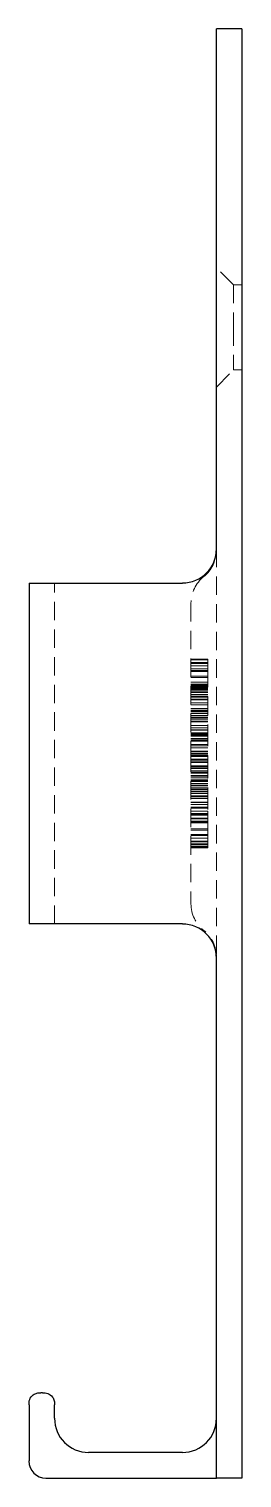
# Model space of a CAD drawing. Header units: millimetres. Extents: x 57 to 230, y 7 to 165.
# Drawn here: x 215.6 to 230.4, y 7 to 107 of the extents above.
import ezdxf

# ---------------------------------------------------------------- set-up
doc = ezdxf.new("R2010")
doc.units = ezdxf.units.MM
doc.linetypes.add('HIDDEN', pattern=[1.905, 1.27, -0.635])

msp = doc.modelspace()

# ---------------------------------------------------------------- linework, layer by layer
at = {"color": 7, "linetype": 'Continuous', "lineweight": 25}
for p, q in [((228.59, 71.12), (228.59, 107)), ((230.35, 107), (228.59, 107)), ((230.35, 107), (230.35, 7)), ((215.65, 68.76), (215.65, 45.24)), ((215.65, 68.76), (216.82, 68.76)), ((216.82, 68.76), (226.24, 68.76)), ((216.82, 45.24), (215.65, 45.24)), ((226.24, 45.24), (216.82, 45.24)), ((228.59, 7), (228.59, 42.88)), ((215.65, 12.06), (215.65, 8.18)), ((216.59, 12.88), (216.47, 12.88)), ((217.41, 11.12), (217.41, 12.06)), ((226.24, 8.76), (219.76, 8.76)), ((216.82, 7), (226.24, 7)), ((226.24, 7), (228.59, 7)), ((230.35, 7), (228.59, 7))]:
    msp.add_line(p, q, dxfattribs=at)
at = {"color": 7, "linetype": 'HIDDEN', "lineweight": 18}
for p, q in [((229.76, 89.35), (228.59, 90.53)), ((229.76, 89.35), (229.76, 86.41)), ((230.35, 89.35), (229.76, 89.35)), ((229.76, 86.41), (229.76, 83.47)), ((228.59, 82.29), (229.76, 83.47)), ((229.76, 83.47), (230.35, 83.47)), ((228.59, 71.12), (228.59, 42.88)), ((216.59, 68.76), (216.78, 68.76)), ((217.41, 45.24), (217.41, 68.76)), ((226.82, 67.37), (226.82, 57)), ((226.82, 63.5), (228, 63.5)), ((226.82, 63.5), (228, 63.5)), ((226.82, 63.47), (228, 63.47)), ((226.82, 63.47), (228, 63.47)), ((226.82, 63.27), (228, 63.27)), ((226.82, 63.27), (228, 63.27)), ((226.82, 63.23), (228, 63.23)), ((226.82, 63.22), (228, 63.22)), ((226.82, 63.06), (228, 63.06)), ((226.82, 63.04), (228, 63.04)), ((228, 63.5), (228, 63.27)), ((228, 63.27), (228, 62.84)), ((226.82, 62.84), (228, 62.84)), ((226.82, 62.73), (228, 62.73)), ((226.82, 62.67), (228, 62.67)), ((226.82, 62.34), (228, 62.34)), ((226.82, 62.24), (228, 62.24)), ((228, 62.84), (228, 60.9)), ((226.82, 61.93), (228, 61.93)), ((226.82, 61.78), (228, 61.78)), ((226.82, 61.74), (228, 61.74)), ((226.82, 61.72), (228, 61.72)), ((226.82, 61.68), (228, 61.68)), ((226.82, 61.65), (228, 61.65)), ((226.82, 61.6), (228, 61.6)), ((226.82, 61.53), (228, 61.53)), ((226.82, 61.46), (228, 61.46)), ((226.82, 61.39), (228, 61.39)), ((226.82, 61.38), (228, 61.38)), ((226.82, 61.36), (228, 61.36)), ((226.82, 61.25), (228, 61.25)), ((226.82, 61.23), (228, 61.23)), ((226.82, 61.2), (228, 61.2)), ((226.82, 61.08), (228, 61.08)), ((226.82, 60.96), (228, 60.96)), ((226.82, 60.9), (228, 60.9)), ((226.82, 60.88), (228, 60.88)), ((226.82, 60.75), (228, 60.75)), ((226.82, 60.71), (228, 60.71)), ((226.82, 60.5), (228, 60.5)), ((226.82, 60.35), (228, 60.35)), ((226.82, 60.11), (228, 60.11)), ((226.82, 60.08), (228, 60.08)), ((228, 60.9), (228, 58.77)), ((226.82, 59.96), (228, 59.96)), ((226.82, 59.91), (228, 59.91)), ((226.82, 59.89), (228, 59.89)), ((226.82, 59.78), (228, 59.78)), ((226.82, 59.75), (228, 59.75)), ((226.82, 59.62), (228, 59.62)), ((226.82, 59.61), (228, 59.61)), ((226.82, 59.48), (228, 59.48)), ((226.82, 59.39), (228, 59.39)), ((226.82, 59.38), (228, 59.38)), ((226.82, 59.24), (228, 59.24)), ((226.82, 59.18), (228, 59.18)), ((226.82, 58.94), (228, 58.94)), ((226.82, 58.93), (228, 58.93)), ((226.82, 58.77), (228, 58.77)), ((226.82, 58.77), (228, 58.77)), ((226.82, 58.63), (228, 58.63)), ((226.82, 58.62), (228, 58.62)), ((226.82, 58.61), (228, 58.61)), ((226.82, 58.42), (228, 58.42)), ((226.82, 58.36), (228, 58.36)), ((226.82, 58.34), (228, 58.34)), ((226.82, 58.31), (228, 58.31)), ((226.82, 58.3), (228, 58.3)), ((226.82, 58.28), (228, 58.28)), ((226.82, 58.21), (228, 58.21)), ((226.82, 58.2), (228, 58.2)), ((226.82, 58.04), (228, 58.04)), ((226.82, 58.03), (228, 58.03)), ((228, 58.77), (228, 56.57)), ((226.82, 57.94), (228, 57.94)), ((226.82, 57.92), (228, 57.92)), ((226.82, 57.85), (228, 57.85)), ((226.82, 57.84), (228, 57.84)), ((226.82, 57.62), (228, 57.62)), ((226.82, 57.52), (228, 57.52)), ((226.82, 57.38), (228, 57.38)), ((226.82, 57.16), (228, 57.16)), ((226.82, 57.12), (228, 57.12)), ((226.82, 57), (226.82, 46.63)), ((226.82, 57), (228, 57)), ((226.82, 57), (228, 57)), ((226.82, 56.9), (228, 56.9)), ((226.82, 56.84), (228, 56.84)), ((226.82, 56.79), (228, 56.79)), ((226.82, 56.62), (228, 56.62)), ((226.82, 56.57), (228, 56.57)), ((226.82, 56.48), (228, 56.48)), ((226.82, 56.38), (228, 56.38)), ((226.82, 56.16), (228, 56.16)), ((226.82, 56.15), (228, 56.15)), ((226.82, 56.12), (228, 56.12)), ((226.82, 56.08), (228, 56.08)), ((226.82, 56.06), (228, 56.06)), ((228, 56.57), (228, 54.4)), ((226.82, 55.97), (228, 55.97)), ((226.82, 55.8), (228, 55.8)), ((226.82, 55.79), (228, 55.79)), ((226.82, 55.7), (228, 55.7)), ((226.82, 55.69), (228, 55.69)), ((226.82, 55.68), (228, 55.68)), ((226.82, 55.66), (228, 55.66)), ((226.82, 55.64), (228, 55.64)), ((226.82, 55.48), (228, 55.48)), ((226.82, 55.39), (228, 55.39)), ((226.82, 55.38), (228, 55.38)), ((226.82, 55.37), (228, 55.37)), ((226.82, 55.23), (228, 55.23)), ((226.82, 55.13), (228, 55.13)), ((226.82, 55.06), (228, 55.06)), ((226.82, 54.93), (228, 54.93)), ((226.82, 54.82), (228, 54.82)), ((226.82, 54.76), (228, 54.76)), ((226.82, 54.62), (228, 54.62)), ((226.82, 54.61), (228, 54.61)), ((226.82, 54.6), (228, 54.6)), ((226.82, 54.52), (228, 54.52)), ((226.82, 54.4), (228, 54.4)), ((226.82, 54.39), (228, 54.39)), ((226.82, 54.36), (228, 54.36)), ((226.82, 54.25), (228, 54.25)), ((226.82, 54.09), (228, 54.09)), ((226.82, 54.04), (228, 54.04)), ((228, 54.4), (228, 53.01)), ((226.82, 53.92), (228, 53.92)), ((226.82, 53.89), (228, 53.89)), ((226.82, 53.63), (228, 53.63)), ((226.82, 53.62), (228, 53.62)), ((226.82, 53.49), (228, 53.49)), ((226.82, 53.29), (228, 53.29)), ((226.82, 53.23), (228, 53.23)), ((226.82, 53.01), (228, 53.01)), ((228, 53.01), (228, 51.72)), ((226.82, 52.86), (228, 52.86)), ((226.82, 52.78), (228, 52.78)), ((226.82, 52.77), (228, 52.77)), ((226.82, 52.75), (228, 52.75)), ((226.82, 52.54), (228, 52.54)), ((226.82, 52.48), (228, 52.48)), ((226.82, 52.34), (228, 52.34)), ((226.82, 52.31), (228, 52.31)), ((226.82, 52.31), (228, 52.31)), ((226.82, 52.27), (228, 52.27)), ((226.82, 52.26), (228, 52.26)), ((226.82, 52.22), (228, 52.22)), ((226.82, 51.81), (228, 51.81)), ((226.82, 51.72), (228, 51.72)), ((226.82, 51.42), (228, 51.42)), ((226.82, 51.35), (228, 51.35)), ((226.82, 51.16), (228, 51.16)), ((228, 51.72), (228, 50.75)), ((226.82, 50.95), (228, 50.95)), ((226.82, 50.9), (228, 50.9)), ((226.82, 50.77), (228, 50.77)), ((226.82, 50.75), (228, 50.75)), ((226.82, 50.73), (228, 50.73)), ((226.82, 50.6), (228, 50.6)), ((226.82, 50.53), (228, 50.53)), ((226.82, 50.5), (228, 50.5)), ((226.82, 50.48), (228, 50.48)), ((228, 50.75), (228, 50.48)), ((216.78, 45.24), (216.59, 45.24))]:
    msp.add_line(p, q, dxfattribs=at)
at = {"color": 7, "linetype": 'Continuous', "lineweight": 25}
for centre, radius, start, end in [((226.24, 71.12), 2.35, 270, 0), ((226.24, 42.88), 2.35, 0, 90), ((219.76, 11.12), 2.35, 180, 270), ((226.24, 11.12), 2.35, 270, 0), ((216.82, 8.18), 1.18, 180, 270)]:
    msp.add_arc(centre, radius, start, end, dxfattribs=at)
at = {"color": 7, "linetype": 'HIDDEN', "lineweight": 18}
for centre, start, end in [((226.24, 71.04), 308.6822, 0), ((229.18, 67.37), 128.6822, 180), ((229.18, 46.63), 180, 231.3178), ((226.24, 42.96), 0, 51.3178)]:
    msp.add_arc(centre, 2.35, start, end, dxfattribs=at)
at = {"color": 7, "linetype": 'Continuous', "lineweight": 25}
for points in [[(215.65, 12.06), (215.65, 12.18), (215.65, 12.3), (215.7, 12.42), (215.74, 12.54), (215.83, 12.66), (215.94, 12.74), (216.02, 12.8), (216.11, 12.84), (216.2, 12.86), (216.29, 12.88), (216.38, 12.88), (216.47, 12.88)], [(216.59, 12.88), (216.71, 12.88), (216.83, 12.88), (216.95, 12.83), (217.07, 12.79), (217.18, 12.7), (217.27, 12.59), (217.33, 12.51), (217.37, 12.42), (217.39, 12.33), (217.41, 12.24), (217.41, 12.15), (217.41, 12.06)]]:
    msp.add_open_spline(points, degree=3, knots=[0, 0, 0, 0, 0.02719873, 0.02719873, 0.02719873, 0.05439745, 0.05439745, 0.05439745, 0.0747965, 0.0747965, 0.0747965, 0.09519555, 0.09519555, 0.09519555, 0.09519555], dxfattribs=at)

doc.saveas('drawing.dxf')
